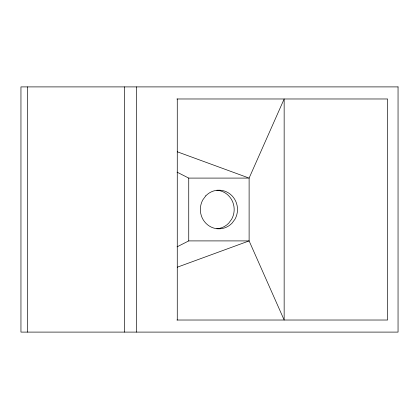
<?xml version="1.0" encoding="UTF-8"?>
<svg xmlns="http://www.w3.org/2000/svg" width="419" height="419" viewBox="0 0 419 419"><rect width="100%" height="100%" fill="white"/><g stroke="black" fill="none" stroke-linecap="round" stroke-linejoin="round"><path stroke-width="0.63" d="M177.075 246.833L188.739 240.904L249.116 240.904L284.155 320.022L284.155 98.978L249.116 178.091L249.116 240.904L177.289 267.202M176.907 98.978L387.591 98.978L387.591 320.022L176.907 320.022M177.075 172.167L188.739 178.096L249.116 178.091L177.289 151.793M188.739 178.096L188.739 240.904M177.268 98.978L177.268 320.022M136.474 86.901L136.474 332.099M124.391 86.901L124.391 332.099M27.335 86.901L27.335 332.099M216.806 190.216A19.326 18.577 90 0 1 231.686 219.163L228.732 223.165A19.326 18.577 90 0 1 216.806 228.784M205.787 195.835L202.838 199.837A19.326 18.577 90 0 0 207.615 224.83A19.326 18.577 90 0 0 232.063 223.165L235.012 219.163A19.326 18.577 90 0 0 230.235 194.165A19.326 18.577 90 0 0 205.787 195.835M398.05 86.901L20.95 86.901L20.95 332.099L398.05 332.099L398.05 86.901"/></g></svg>
